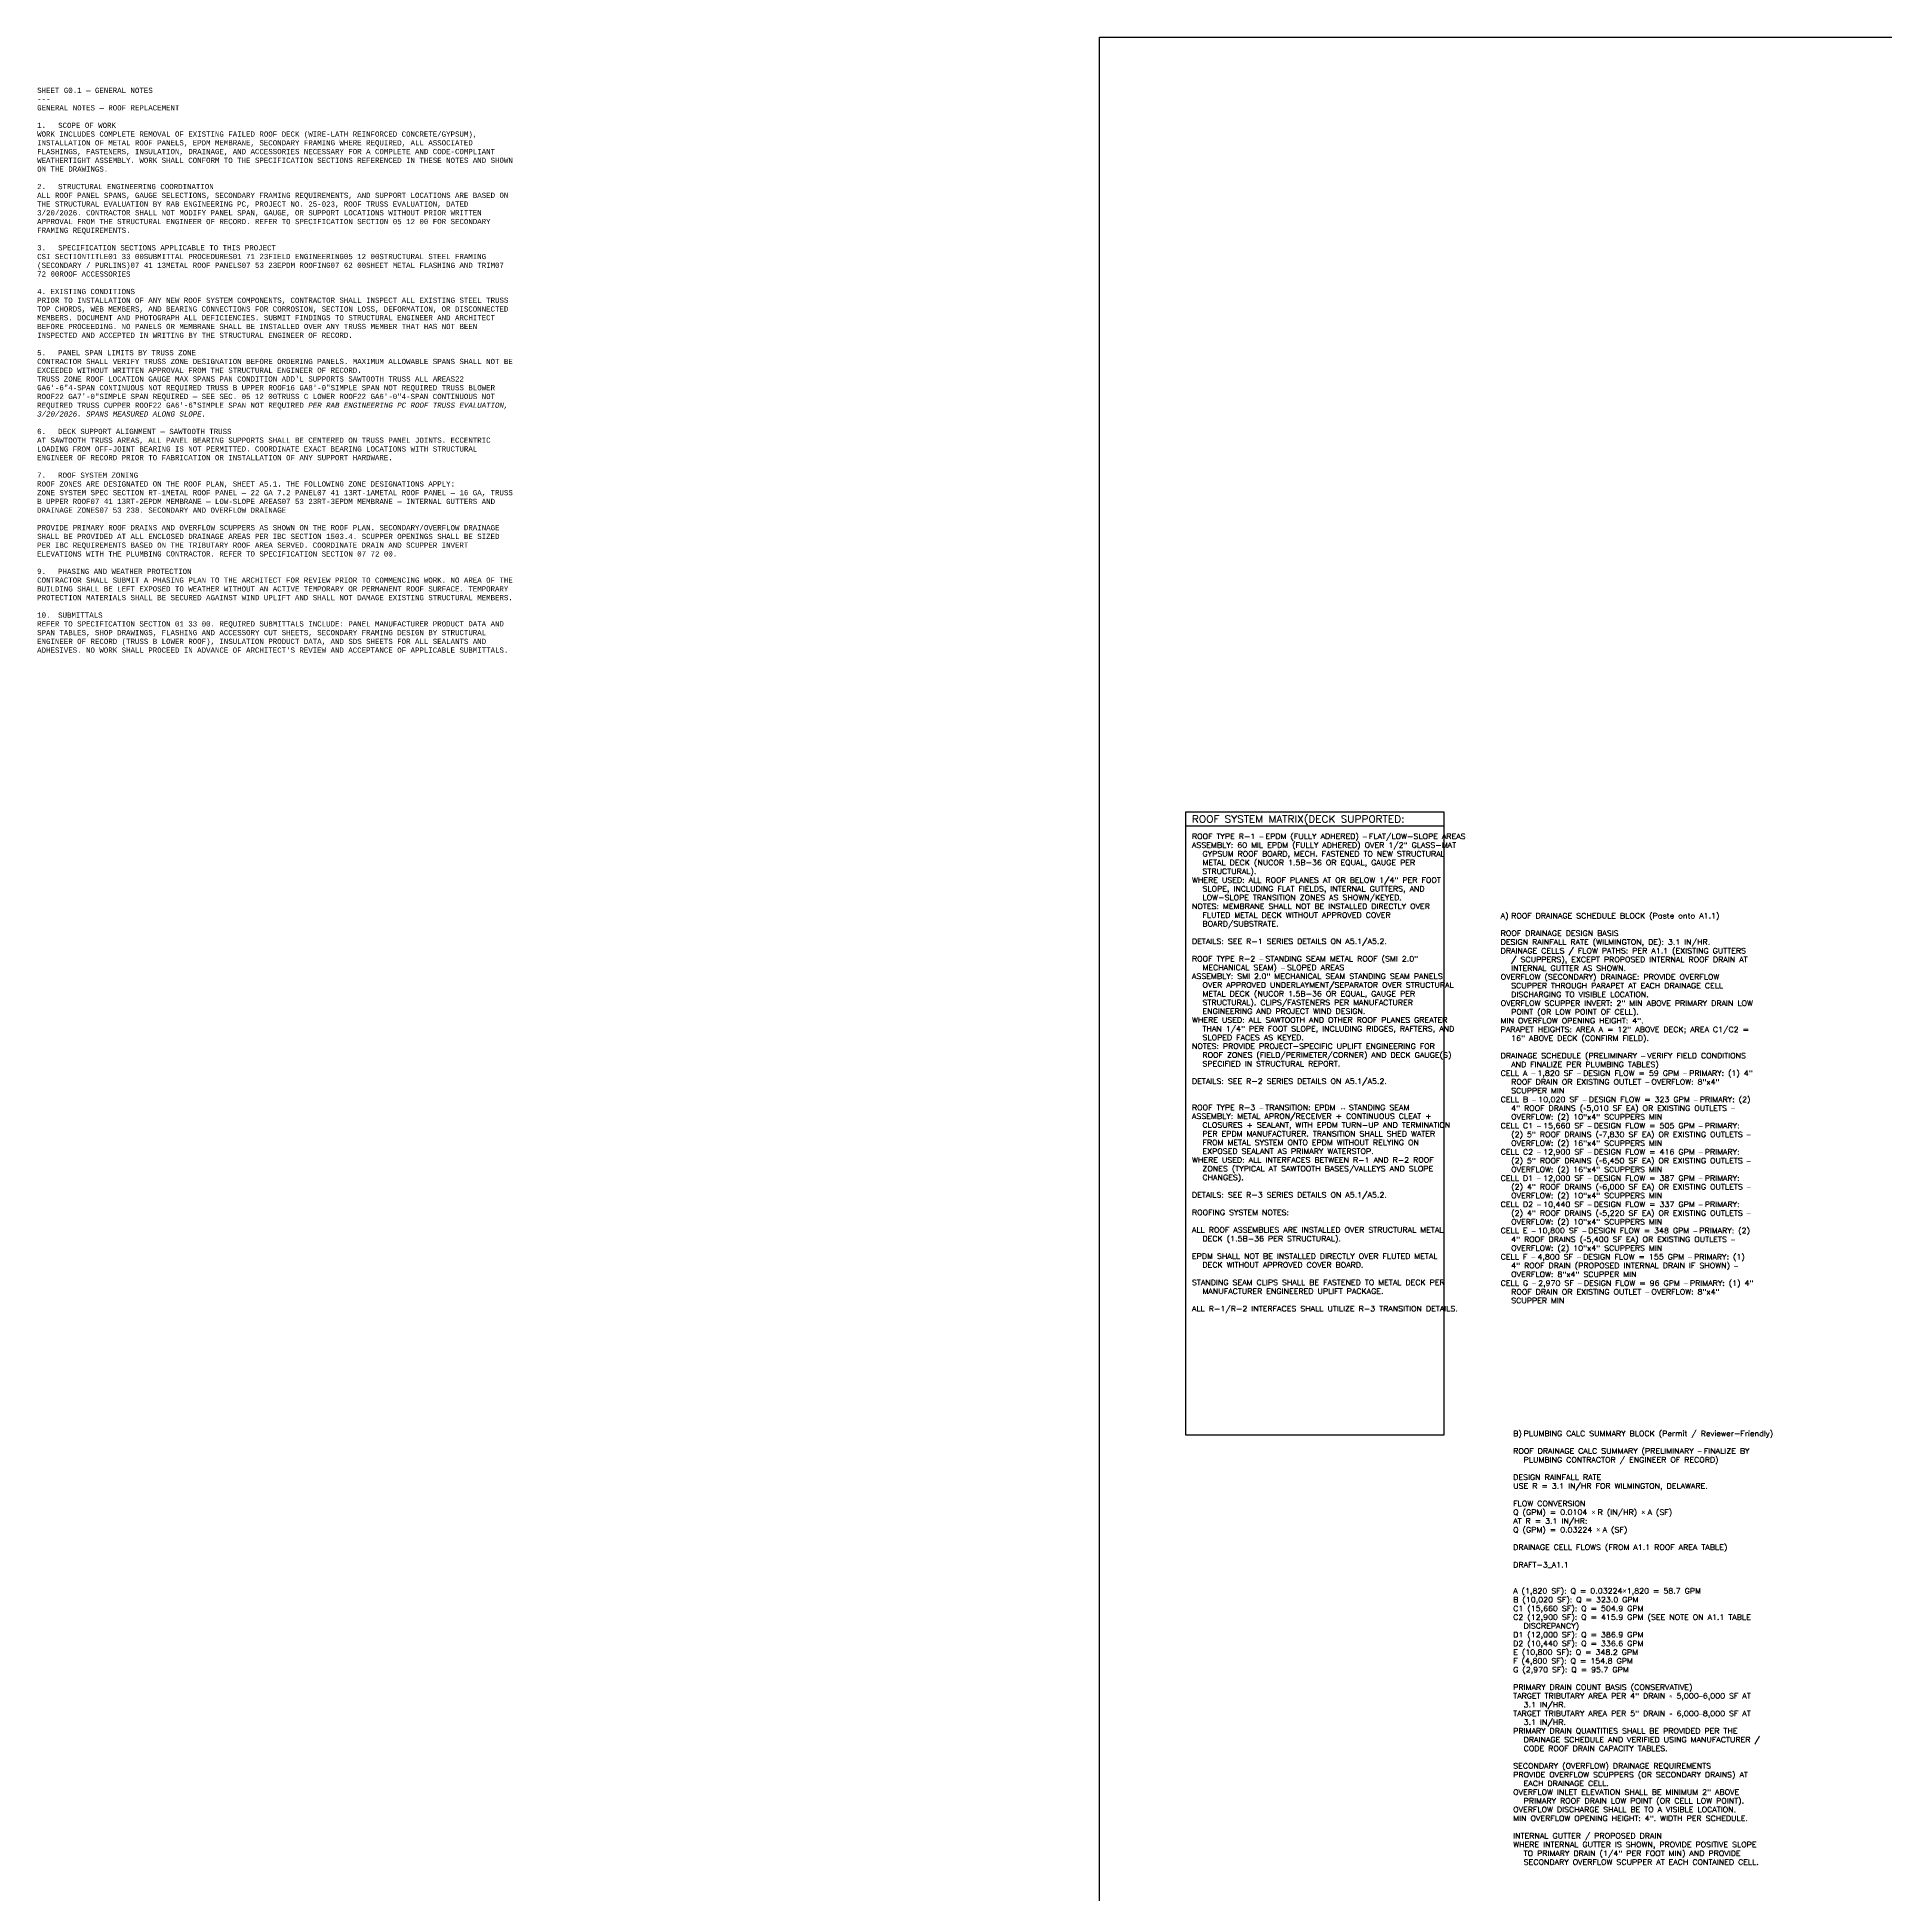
# Model space of a CAD drawing. Header units: inches. Extents: x -33163 to 19162, y -8858 to 30669.
# Drawn here: x -19001 to -15830, y 18315 to 21502 of the extents above; entities that cross this region are included whole.
import ezdxf

# ---------------------------------------------------------------- set-up
doc = ezdxf.new("R2010")
doc.units = ezdxf.units.IN
doc.layers.get('Defpoints').update_dxf_attribs({"color": 254})
doc.layers.add('A-LEGN', color=12, linetype='Continuous')
doc.styles.add('ROMANS', font='romans.shx', dxfattribs={"width": 1.1})

msp = doc.modelspace()

# ---------------------------------------------------------------- linework, layer by layer
at = {"layer": 'A-LEGN'}
msp.add_line((-17030.75178, 20148.83461), (-16587.74947, 20148.83461), dxfattribs=at)
msp.add_lwpolyline([(-17030.75178, 20172.7484), (-16587.74947, 20172.7484), (-16587.74947, 19103.94166), (-17030.75178, 19103.94166)], close=True, dxfattribs=at)
at = {"layer": 'Defpoints'}
msp.add_lwpolyline([(-11751.71106, 17871.04688), (-17178.6629, 17871.04688), (-17178.6629, 21501.68489), (-11751.71106, 21501.68489)], close=True, dxfattribs=at)

# ---------------------------------------------------------------- texts
at = {"layer": 'A-LEGN', "attachment_point": 1, "style": 'ROMANS'}
for s, insert, char_height, width in [("{\\fConsolas|b0|i0|c0|p49;SHEET G0.1 — GENERAL NOTES\\P---\\PGENERAL NOTES — ROOF REPLACEMENT\\P\\P1.^ISCOPE OF WORK\\PWORK INCLUDES COMPLETE REMOVAL OF EXISTING FAILED ROOF DECK (WIRE-LATH REINFORCED CONCRETE/GYPSUM), INSTALLATION OF METAL ROOF PANELS, EPDM MEMBRANE, SECONDARY FRAMING WHERE REQUIRED, ALL ASSOCIATED FLASHINGS, FASTENERS, INSULATION, DRAINAGE, AND ACCESSORIES NECESSARY FOR A COMPLETE AND CODE-COMPLIANT WEATHERTIGHT ASSEMBLY. WORK SHALL CONFORM TO THE SPECIFICATION SECTIONS REFERENCED IN THESE NOTES AND SHOWN ON THE DRAWINGS.\\P\\P2.^ISTRUCTURAL ENGINEERING COORDINATION\\PALL ROOF PANEL SPANS, GAUGE SELECTIONS, SECONDARY FRAMING REQUIREMENTS, AND SUPPORT LOCATIONS ARE BASED ON THE STRUCTURAL EVALUATION BY RAB ENGINEERING PC, PROJECT NO. 25-023, ROOF TRUSS EVALUATION, DATED 3/20/2026. CONTRACTOR SHALL NOT MODIFY PANEL SPAN, GAUGE, OR SUPPORT LOCATIONS WITHOUT PRIOR WRITTEN APPROVAL FROM THE STRUCTURAL ENGINEER OF RECORD. REFER TO SPECIFICATION SECTION 05 12 00 FOR SECONDARY FRAMING REQUIREMENTS.\\P\\P3.^ISPECIFICATION SECTIONS APPLICABLE TO THIS PROJECT\\PCSI SECTIONTITLE01 33 00SUBMITTAL PROCEDURES01 71 23FIELD ENGINEERING05 12 00STRUCTURAL STEEL FRAMING (SECONDARY / PURLINS)07 41 13METAL ROOF PANELS07 53 23EPDM ROOFING07 62 00SHEET METAL FLASHING AND TRIM07 72 00ROOF ACCESSORIES\\P\\P4. EXISTING CONDITIONS\\PPRIOR TO INSTALLATION OF ANY NEW ROOF SYSTEM COMPONENTS, CONTRACTOR SHALL INSPECT ALL EXISTING STEEL TRUSS TOP CHORDS, WEB MEMBERS, AND BEARING CONNECTIONS FOR CORROSION, SECTION LOSS, DEFORMATION, OR DISCONNECTED MEMBERS. DOCUMENT AND PHOTOGRAPH ALL DEFICIENCIES. SUBMIT FINDINGS TO STRUCTURAL ENGINEER AND ARCHITECT BEFORE PROCEEDING. NO PANELS OR MEMBRANE SHALL BE INSTALLED OVER ANY TRUSS MEMBER THAT HAS NOT BEEN INSPECTED AND ACCEPTED IN WRITING BY THE STRUCTURAL ENGINEER OF RECORD.\\P\\P5.^IPANEL SPAN LIMITS BY TRUSS ZONE\\PCONTRACTOR SHALL VERIFY TRUSS ZONE DESIGNATION BEFORE ORDERING PANELS. MAXIMUM ALLOWABLE SPANS SHALL NOT BE EXCEEDED WITHOUT WRITTEN APPROVAL FROM THE STRUCTURAL ENGINEER OF RECORD.\\PTRUSS ZONE ROOF LOCATION GAUGE MAX SPANS PAN CONDITION ADD'L SUPPORTS SAWTOOTH TRUSS ALL AREAS22 GA6′-6″4-SPAN CONTINUOUS NOT REQUIRED TRUSS B UPPER ROOF16 GA8′-0″SIMPLE SPAN NOT REQUIRED TRUSS BLOWER ROOF22 GA7′-0″SIMPLE SPAN REQUIRED — SEE SEC. 05 12 00TRUSS C LOWER ROOF22 GA6′-0″4-SPAN CONTINUOUS NOT REQUIRED TRUSS CUPPER ROOF22 GA6′-6″SIMPLE SPAN NOT REQUIRED \\fConsolas|b0|i1|c0|p49;PER RAB ENGINEERING PC ROOF TRUSS EVALUATION, 3/20/2026. SPANS MEASURED ALONG SLOPE.\\fConsolas|b0|i0|c0|p49;\\P\\P6.^IDECK SUPPORT ALIGNMENT — SAWTOOTH TRUSS\\PAT SAWTOOTH TRUSS AREAS, ALL PANEL BEARING SUPPORTS SHALL BE CENTERED ON TRUSS PANEL JOINTS. ECCENTRIC LOADING FROM OFF-JOINT BEARING IS NOT PERMITTED. COORDINATE EXACT BEARING LOCATIONS WITH STRUCTURAL ENGINEER OF RECORD PRIOR TO FABRICATION OR INSTALLATION OF ANY SUPPORT HARDWARE.\\P\\P7.^IROOF SYSTEM ZONING\\PROOF ZONES ARE DESIGNATED ON THE ROOF PLAN, SHEET A5.1. THE FOLLOWING ZONE DESIGNATIONS APPLY:\\PZONE SYSTEM SPEC SECTION RT-1METAL ROOF PANEL — 22 GA 7.2 PANEL07 41 13RT-1AMETAL ROOF PANEL — 16 GA, TRUSS B UPPER ROOF07 41 13RT-2EPDM MEMBRANE — LOW-SLOPE AREAS07 53 23RT-3EPDM MEMBRANE — INTERNAL GUTTERS AND DRAINAGE ZONES07 53 238. SECONDARY AND OVERFLOW DRAINAGE\\P\\PPROVIDE PRIMARY ROOF DRAINS AND OVERFLOW SCUPPERS AS SHOWN ON THE ROOF PLAN. SECONDARY/OVERFLOW DRAINAGE SHALL BE PROVIDED AT ALL ENCLOSED DRAINAGE AREAS PER IBC SECTION 1503.4. SCUPPER OPENINGS SHALL BE SIZED PER IBC REQUIREMENTS BASED ON THE TRIBUTARY ROOF AREA SERVED. COORDINATE DRAIN AND SCUPPER INVERT ELEVATIONS WITH THE PLUMBING CONTRACTOR. REFER TO SPECIFICATION SECTION 07 72 00.\\P\\P9.^IPHASING AND WEATHER PROTECTION\\PCONTRACTOR SHALL SUBMIT A PHASING PLAN TO THE ARCHITECT FOR REVIEW PRIOR TO COMMENCING WORK. NO AREA OF THE BUILDING SHALL BE LEFT EXPOSED TO WEATHER WITHOUT AN ACTIVE TEMPORARY OR PERMANENT ROOF SURFACE. TEMPORARY PROTECTION MATERIALS SHALL BE SECURED AGAINST WIND UPLIFT AND SHALL NOT DAMAGE EXISTING STRUCTURAL MEMBERS.\\P\\P10.^ISUBMITTALS\\PREFER TO SPECIFICATION SECTION 01 33 00. REQUIRED SUBMITTALS INCLUDE: PANEL MANUFACTURER PRODUCT DATA AND SPAN TABLES, SHOP DRAWINGS, FLASHING AND ACCESSORY CUT SHEETS, SECONDARY FRAMING DESIGN BY STRUCTURAL ENGINEER OF RECORD (TRUSS B LOWER ROOF), INSULATION PRODUCT DATA, AND SDS SHEETS FOR ALL SEALANTS AND ADHESIVES. NO WORK SHALL PROCEED IN ADVANCE OF ARCHITECT'S REVIEW AND ACCEPTANCE OF APPLICABLE SUBMITTALS.}", (-19000.93619, 21414.98468), 9, 814.4018804), ('\\pxi-2,l2,t2;ROOF SYSTEM MATRIX(DECK SUPPORTED:', (-17019.98363, 20166.7317), 12, 428.627318), ('\\pxi-2,l2,t2;ROOF TYPE R-1 {\\fArial|b0|i0|c0|p34;– }EPDM (FULLY ADHERED) {\\fArial|b0|i0|c0|p34;– }FLAT/LOW-SLOPE AREAS^JASSEMBLY: 60 MIL EPDM (FULLY ADHERED) OVER 1/2" GLASS-MAT GYPSUM ROOF BOARD, MECH. FASTENED TO NEW STRUCTURAL METAL DECK (NUCOR 1.5B-36 OR EQUAL, GAUGE PER STRUCTURAL).^JWHERE USED: ALL ROOF PLANES AT OR BELOW 1/4" PER FOOT SLOPE, INCLUDING FLAT FIELDS, INTERNAL GUTTERS, AND LOW-SLOPE TRANSITION ZONES AS SHOWN/KEYED.^JNOTES: MEMBRANE SHALL NOT BE INSTALLED DIRECTLY OVER FLUTED METAL DECK WITHOUT APPROVED COVER BOARD/SUBSTRATE.^J\\PDETAILS: SEE R-1 SERIES DETAILS ON A5.1/A5.2.\\P\\PROOF TYPE R-2 {\\fArial|b0|i0|c0|p34;– }STANDING SEAM METAL ROOF (SMI 2.0" MECHANICAL SEAM) {\\fArial|b0|i0|c0|p34;– }SLOPED AREAS^JASSEMBLY: SMI 2.0" MECHANICAL SEAM STANDING SEAM PANELS OVER APPROVED UNDERLAYMENT/SEPARATOR OVER STRUCTURAL METAL DECK (NUCOR 1.5B-36 OR EQUAL, GAUGE PER STRUCTURAL). CLIPS/FASTENERS PER MANUFACTURER ENGINEERING AND PROJECT WIND DESIGN.^JWHERE USED: ALL SAWTOOTH AND OTHER ROOF PLANES GREATER THAN 1/4" PER FOOT SLOPE, INCLUDING RIDGES, RAFTERS, AND SLOPED FACES AS KEYED.^JNOTES: PROVIDE PROJECT-SPECIFIC UPLIFT ENGINEERING FOR ROOF ZONES (FIELD/PERIMETER/CORNER) AND DECK GAUGE(S) SPECIFIED IN STRUCTURAL REPORT.^J\\PDETAILS: SEE R-2 SERIES DETAILS ON A5.1/A5.2.^J^J\\PROOF TYPE R-3 {\\fArial|b0|i0|c0|p34;– }TRANSITION: EPDM {\\fMS PGothic|b0|i0|c128|p34;↔ }STANDING SEAM^JASSEMBLY: METAL APRON/RECEIVER + CONTINUOUS CLEAT + CLOSURES + SEALANT, WITH EPDM TURN-UP AND TERMINATION PER EPDM MANUFACTURER. TRANSITION SHALL SHED WATER FROM METAL SYSTEM ONTO EPDM WITHOUT RELYING ON EXPOSED SEALANT AS PRIMARY WATERSTOP.^JWHERE USED: ALL INTERFACES BETWEEN R-1 AND R-2 ROOF ZONES (TYPICAL AT SAWTOOTH BASES/VALLEYS AND SLOPE CHANGES).^J\\PDETAILS: SEE R-3 SERIES DETAILS ON A5.1/A5.2.^J\\PROOFING SYSTEM NOTES:^J^JALL ROOF ASSEMBLIES ARE INSTALLED OVER STRUCTURAL METAL DECK (1.5B-36 PER STRUCTURAL).^J^JEPDM SHALL NOT BE INSTALLED DIRECTLY OVER FLUTED METAL DECK WITHOUT APPROVED COVER BOARD.^J^JSTANDING SEAM CLIPS SHALL BE FASTENED TO METAL DECK PER MANUFACTURER ENGINEERED UPLIFT PACKAGE.^J^JALL R-1/R-2 INTERFACES SHALL UTILIZE R-3 TRANSITION DETAILS.', (-17019.98363, 20135.33858), 9, 429.3899087), ('\\pxi-2,l2,t2;A)^IROOF DRAINAGE SCHEDULE BLOCK (Paste onto A1.1)^J^JROOF DRAINAGE DESIGN BASIS^JDESIGN RAINFALL RATE (WILMINGTON, DE): 3.1 IN/HR.^JDRAINAGE CELLS / FLOW PATHS: PER A1.1 (EXISTING GUTTERS / SCUPPERS), EXCEPT PROPOSED INTERNAL ROOF DRAIN AT INTERNAL GUTTER AS SHOWN.^JOVERFLOW (SECONDARY) DRAINAGE: PROVIDE OVERFLOW SCUPPER THROUGH PARAPET AT EACH DRAINAGE CELL DISCHARGING TO VISIBLE LOCATION.^JOVERFLOW SCUPPER INVERT: 2" MIN ABOVE PRIMARY DRAIN LOW POINT (OR LOW POINT OF CELL).^JMIN OVERFLOW OPENING HEIGHT: 4".^JPARAPET HEIGHTS: AREA A = 12" ABOVE DECK; AREA C1/C2 = 16" ABOVE DECK (CONFIRM FIELD).^J^JDRAINAGE SCHEDULE (PRELIMINARY {\\fArial|b0|i0|c0|p34;– }VERIFY FIELD CONDITIONS AND FINALIZE PER PLUMBING TABLES)^JCELL A {\\fArial|b0|i0|c0|p34;– }1,820 SF {\\fArial|b0|i0|c0|p34;– }DESIGN FLOW = 59 GPM {\\fArial|b0|i0|c0|p34;– }PRIMARY: (1) 4" ROOF DRAIN OR EXISTING OUTLET {\\fArial|b0|i0|c0|p34;– }OVERFLOW: 8"x4" SCUPPER MIN^JCELL B {\\fArial|b0|i0|c0|p34;– }10,020 SF {\\fArial|b0|i0|c0|p34;– }DESIGN FLOW = 323 GPM {\\fArial|b0|i0|c0|p34;– }PRIMARY: (2) 4" ROOF DRAINS (≈5,010 SF EA) OR EXISTING OUTLETS {\\fArial|b0|i0|c0|p34;– }OVERFLOW: (2) 10"x4" SCUPPERS MIN^JCELL C1 {\\fArial|b0|i0|c0|p34;– }15,660 SF {\\fArial|b0|i0|c0|p34;– }DESIGN FLOW = 505 GPM {\\fArial|b0|i0|c0|p34;– }PRIMARY: (2) 5" ROOF DRAINS (≈7,830 SF EA) OR EXISTING OUTLETS {\\fArial|b0|i0|c0|p34;– }OVERFLOW: (2) 16"x4" SCUPPERS MIN^JCELL C2 {\\fArial|b0|i0|c0|p34;– }12,900 SF {\\fArial|b0|i0|c0|p34;– }DESIGN FLOW = 416 GPM {\\fArial|b0|i0|c0|p34;– }PRIMARY: (2) 5" ROOF DRAINS (≈6,450 SF EA) OR EXISTING OUTLETS {\\fArial|b0|i0|c0|p34;– }OVERFLOW: (2) 16"x4" SCUPPERS MIN^JCELL D1 {\\fArial|b0|i0|c0|p34;– }12,000 SF {\\fArial|b0|i0|c0|p34;– }DESIGN FLOW = 387 GPM {\\fArial|b0|i0|c0|p34;– }PRIMARY: (2) 4" ROOF DRAINS (≈6,000 SF EA) OR EXISTING OUTLETS {\\fArial|b0|i0|c0|p34;– }OVERFLOW: (2) 10"x4" SCUPPERS MIN^JCELL D2 {\\fArial|b0|i0|c0|p34;– }10,440 SF {\\fArial|b0|i0|c0|p34;– }DESIGN FLOW = 337 GPM {\\fArial|b0|i0|c0|p34;– }PRIMARY: (2) 4" ROOF DRAINS (≈5,220 SF EA) OR EXISTING OUTLETS {\\fArial|b0|i0|c0|p34;– }OVERFLOW: (2) 10"x4" SCUPPERS MIN^JCELL E {\\fArial|b0|i0|c0|p34;– }10,800 SF {\\fArial|b0|i0|c0|p34;– }DESIGN FLOW = 348 GPM {\\fArial|b0|i0|c0|p34;– }PRIMARY: (2) 4" ROOF DRAINS (≈5,400 SF EA) OR EXISTING OUTLETS {\\fArial|b0|i0|c0|p34;– }OVERFLOW: (2) 10"x4" SCUPPERS MIN^JCELL F {\\fArial|b0|i0|c0|p34;– }4,800 SF {\\fArial|b0|i0|c0|p34;– }DESIGN FLOW = 155 GPM {\\fArial|b0|i0|c0|p34;– }PRIMARY: (1) 4" ROOF DRAIN (PROPOSED INTERNAL DRAIN IF SHOWN) {\\fArial|b0|i0|c0|p34;– }OVERFLOW: 8"x4" SCUPPER MIN^JCELL G {\\fArial|b0|i0|c0|p34;– }2,970 SF {\\fArial|b0|i0|c0|p34;– }DESIGN FLOW = 96 GPM {\\fArial|b0|i0|c0|p34;– }PRIMARY: (1) 4" ROOF DRAIN OR EXISTING OUTLET {\\fArial|b0|i0|c0|p34;– }OVERFLOW: 8"x4" SCUPPER MIN', (-16490.41555, 19999.15436), 9, 432.5126159), ('\\pxi-2,l2,t2;B)^IPLUMBING CALC SUMMARY BLOCK (Permit / Reviewer-Friendly)^J^JROOF DRAINAGE CALC SUMMARY (PRELIMINARY {\\fArial|b0|i0|c0|p34;– }FINALIZE BY PLUMBING CONTRACTOR / ENGINEER OF RECORD)^J^JDESIGN RAINFALL RATE^JUSE R = 3.1 IN/HR FOR WILMINGTON, DELAWARE.^J^JFLOW CONVERSION^JQ (GPM) = 0.0104 {\\fArial|b0|i0|c0|p34;× }R (IN/HR) {\\fArial|b0|i0|c0|p34;× }A (SF)^JAT R = 3.1 IN/HR:^JQ (GPM) = 0.03224 {\\fArial|b0|i0|c0|p34;× }A (SF)^J^JDRAINAGE CELL FLOWS (FROM A1.1 ROOF AREA TABLE) ^J^JDRAFT-3_A1.1^J^J^JA (1,820 SF): Q = 0.03224{\\fArial|b0|i0|c0|p34;×}1,820 = 58.7 GPM^JB (10,020 SF): Q = 323.0 GPM^JC1 (15,660 SF): Q = 504.9 GPM^JC2 (12,900 SF): Q = 415.9 GPM (SEE NOTE ON A1.1 TABLE DISCREPANCY)^JD1 (12,000 SF): Q = 386.9 GPM^JD2 (10,440 SF): Q = 336.6 GPM^JE (10,800 SF): Q = 348.2 GPM^JF (4,800 SF): Q = 154.8 GPM^JG (2,970 SF): Q = 95.7 GPM^J^JPRIMARY DRAIN COUNT BASIS (CONSERVATIVE)^JTARGET TRIBUTARY AREA PER 4" DRAIN ≈ 5,000{\\fArial|b0|i0|c0|p34;–}6,000 SF AT 3.1 IN/HR.^JTARGET TRIBUTARY AREA PER 5" DRAIN ≈ 6,000{\\fArial|b0|i0|c0|p34;–}8,000 SF AT 3.1 IN/HR.^JPRIMARY DRAIN QUANTITIES SHALL BE PROVIDED PER THE DRAINAGE SCHEDULE AND VERIFIED USING MANUFACTURER / CODE ROOF DRAIN CAPACITY TABLES.^J^JSECONDARY (OVERFLOW) DRAINAGE REQUIREMENTS^JPROVIDE OVERFLOW SCUPPERS (OR SECONDARY DRAINS) AT EACH DRAINAGE CELL.^JOVERFLOW INLET ELEVATION SHALL BE MINIMUM 2" ABOVE PRIMARY ROOF DRAIN LOW POINT (OR CELL LOW POINT).^JOVERFLOW DISCHARGE SHALL BE TO A VISIBLE LOCATION.^JMIN OVERFLOW OPENING HEIGHT: 4". WIDTH PER SCHEDULE.^J^JINTERNAL GUTTER / PROPOSED DRAIN^JWHERE INTERNAL GUTTER IS SHOWN, PROVIDE POSITIVE SLOPE TO PRIMARY DRAIN (1/4" PER FOOT MIN) AND PROVIDE SECONDARY OVERFLOW SCUPPER AT EACH CONTAINED CELL.', (-16468.9737, 19110.99607), 9, 429.3899087)]:
    msp.add_mtext(s, dxfattribs=dict(at, insert=insert, char_height=char_height, width=width))

doc.saveas('drawing.dxf')
